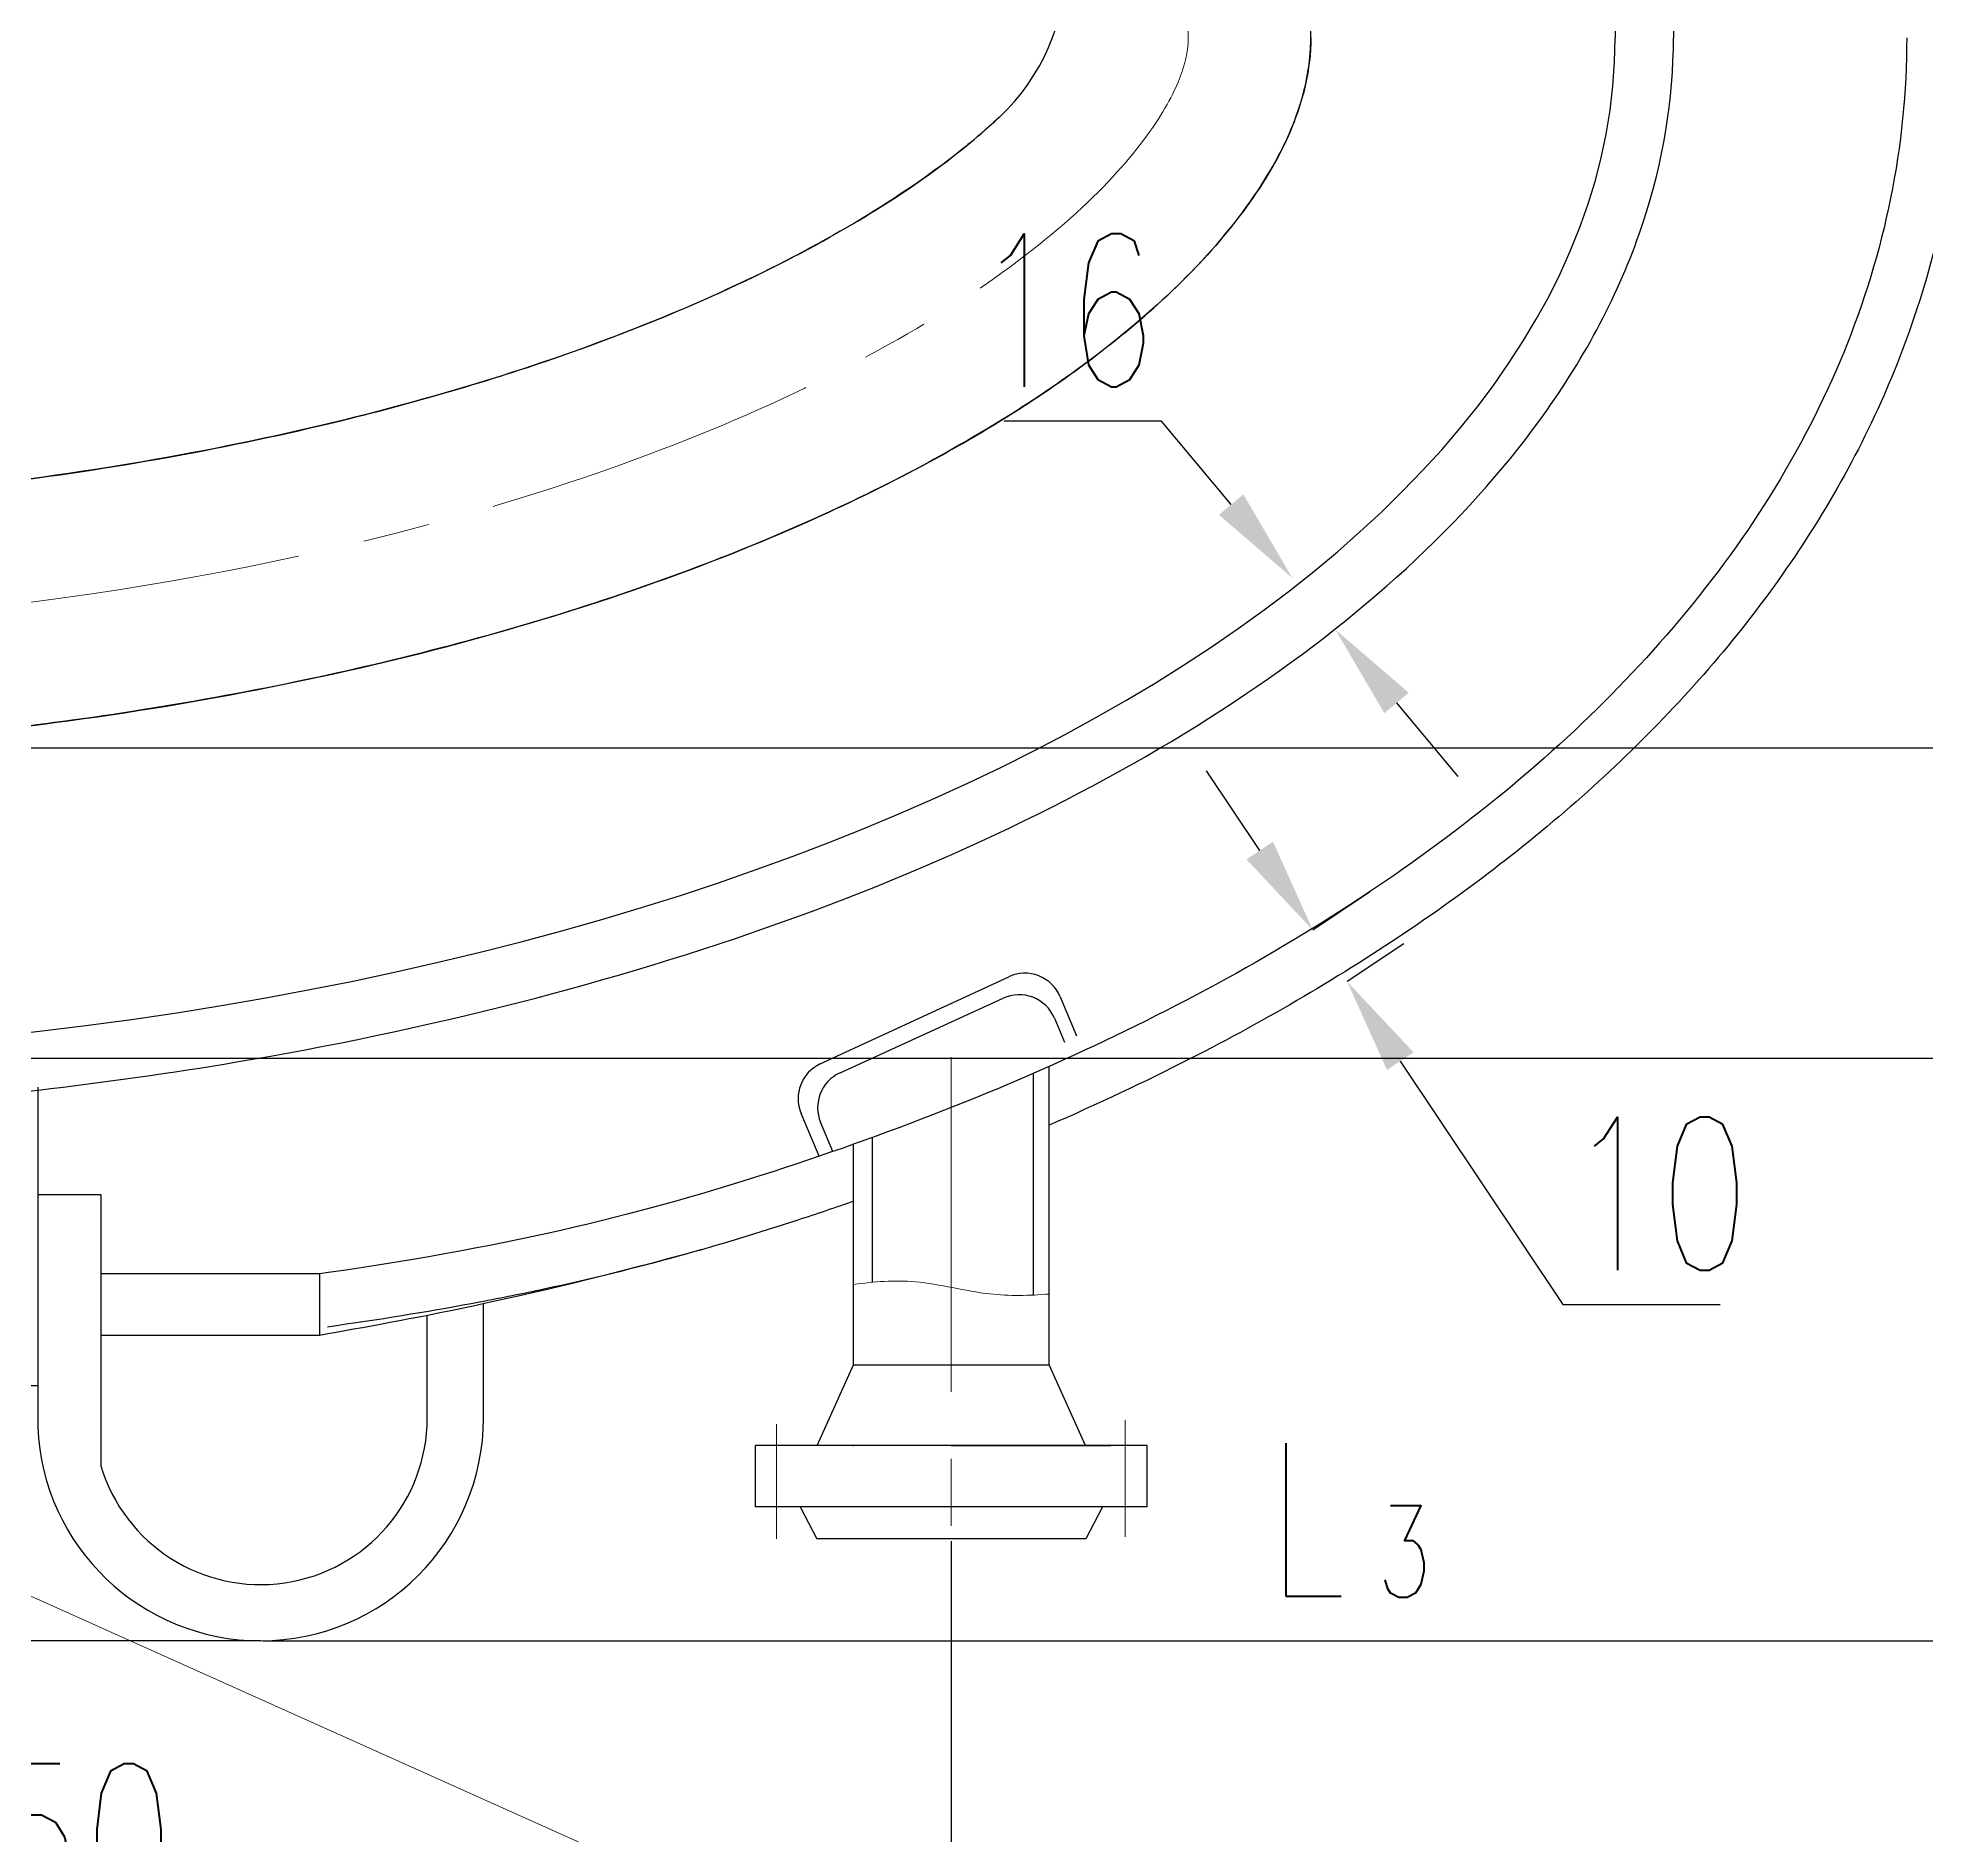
# Model space of a CAD drawing. Extents: x 0 to 594, y 0 to 841.
# Drawn here: x 178.99 to 228.33, y 453.02 to 500 of the extents above; entities that cross this region are included whole.
import ezdxf

# ---------------------------------------------------------------- set-up
doc = ezdxf.new("R2010")
doc.units = 0
doc.header["$LTSCALE"] = 7
doc.header["$MEASUREMENT"] = 0
for name, pattern in [('CENTER', [2, 1.25, -0.25, 0.25, -0.25]), ('CENTERX2', [101.6, 63.5, -12.7, 12.7, -12.7]), ('DASHED', [0.75, 0.5, -0.25])]:
    doc.linetypes.add(name, pattern=pattern)
doc.layers.get('DEFPOINTS').update_dxf_attribs({"color": 2, "linetype": 'DASHED', "lineweight": 13})
for name, color, linetype, lineweight in [('CEN', 1, 'CENTER', 13), ('DIM', 4, 'CONTINUOUS', 13), ('FULL', 7, 'CONTINUOUS', 30), ('MAIN', 7, 'CONTINUOUS', 30), ('斜线', 6, 'CONTINUOUS', 13)]:
    doc.layers.add(name, color=color, linetype=linetype, lineweight=lineweight)
doc.styles.add('RMO4', font='romans.shx', dxfattribs={"width": 0.7, "height": 4})
doc.styles.get("Standard").update_dxf_attribs({"font": 'SIMFANG.TTF', "width": 0.7, "height": 6})
doc.dimstyles.get("Standard").update_dxf_attribs({"dimtxt": 0.18, "dimasz": 0.18, "dimexe": 0.18, "dimexo": 0.0625, "dimgap": 0.09, "dimtad": 0, "dimtih": 1, "dimtoh": 1, "dimdec": 4, "dimzin": 0, "dimdsep": 46, "dimtxsty": 'Standard', "dimcen": 0.09, "dimadec": 0, "dimazin": 0, "dimtfac": 1, "dimtdec": 4, "dimtofl": 0, "dimtmove": 0, "dimatfit": 3, "dimfxl": 0, "dimtolj": 1, "dimtzin": 0, "dimarcsym": 0})

# ---------------------------------------------------------------- blocks, each defined once
blk = doc.blocks.new('*D33')
at = {"layer": 'DEFPOINTS', "color": 0}
for p in [(225.214, 626.174), (166.871, 473.329), (260.343, 473.329)]:
    blk.add_point(p, dxfattribs=at)
at = {"layer": 'DIM', "color": 0, "lineweight": -2}
for p, q in [((225.277, 626.174), (262.843, 626.174)), ((260.343, 623.674), (260.343, 475.829)), ((166.934, 473.329), (262.843, 473.329))]:
    blk.add_line(p, q, dxfattribs=at)
at = {"layer": 'DIM', "color": 0}
for points in [[(259.926, 623.674), (260.759, 623.674), (260.343, 626.174)], [(259.926, 475.829), (260.759, 475.829), (260.343, 473.329)]]:
    blk.add_solid(points, dxfattribs=at)
at = {"layer": 'DIM', "color": 0, "insert": (257.443, 579.583), "char_height": 4, "attachment_point": 5, "rotation": 90, "style": 'RMO4'}
blk.add_mtext('\\A1;1800', dxfattribs=at)
blk = doc.blocks.new('*D34')
at = {"layer": 'DEFPOINTS', "color": 0}
for p in [(211.77, 485.875), (211.371, 485.542), (212.493, 484.197)]:
    blk.add_point(p, dxfattribs=at)
at = {"layer": 'DIM', "color": 0, "lineweight": -2}
for p, q in [((208.352, 489.973), (204.237, 489.973)), ((210.169, 487.795), (208.352, 489.973)), ((214.493, 482.61), (216.094, 480.69))]:
    blk.add_line(p, q, dxfattribs=at)
at = {"layer": 'DIM', "color": 0}
for points in [[(210.489, 488.061), (209.849, 487.528), (211.77, 485.875)], [(214.813, 482.877), (214.173, 482.343), (212.892, 484.53)]]:
    blk.add_solid(points, dxfattribs=at)
at = {"layer": 'DIM', "color": 0, "insert": (205.844, 492.873), "char_height": 4, "attachment_point": 5, "style": 'RMO4'}
blk.add_mtext('\\A1;16', dxfattribs=at)
blk = doc.blocks.new('*D35')
at = {"layer": 'DEFPOINTS', "color": 0}
for p in [(213.839, 477.697), (214.736, 476.352), (213.202, 475.328)]:
    blk.add_point(p, dxfattribs=at)
at = {"layer": 'DIM', "color": 0, "lineweight": -2}
for p, q in [((210.917, 478.753), (209.529, 480.832)), ((213.787, 477.662), (212.305, 476.673)), ((214.684, 476.317), (213.202, 475.328)), ((214.589, 473.249), (218.835, 466.886)), ((218.835, 466.886), (222.95, 466.886))]:
    blk.add_line(p, q, dxfattribs=at)
at = {"layer": 'DIM', "color": 0}
for points in [[(211.264, 478.984), (210.57, 478.522), (212.305, 476.673)], [(214.936, 473.48), (214.243, 473.017), (213.202, 475.328)]]:
    blk.add_solid(points, dxfattribs=at)
at = {"layer": 'DIM', "color": 0, "insert": (221.342, 469.786), "char_height": 4, "attachment_point": 5, "style": 'RMO4'}
blk.add_mtext('\\A1;10', dxfattribs=at)
blk = doc.blocks.new('*D58')
at = {"layer": 'DEFPOINTS', "color": 0}
for p in [(166.871, 481.438), (166.929, 473.329), (254.169, 473.329)]:
    blk.add_point(p, dxfattribs=at)
at = {"layer": 'DIM', "color": 0, "lineweight": -2}
for p, q in [((254.169, 481.438), (254.169, 495.309)), ((166.934, 481.438), (256.669, 481.438)), ((254.169, 475.829), (254.169, 478.938)), ((166.991, 473.329), (256.669, 473.329))]:
    blk.add_line(p, q, dxfattribs=at)
at = {"layer": 'DIM', "color": 0}
for points in [[(253.752, 478.938), (254.585, 478.938), (254.169, 481.438)], [(253.752, 475.829), (254.585, 475.829), (254.169, 473.329)]]:
    blk.add_solid(points, dxfattribs=at)
at = {"layer": 'DIM', "color": 0, "insert": (251.269, 490.105), "char_height": 4, "attachment_point": 5, "rotation": 90, "style": 'RMO4'}
blk.add_mtext('\\A1;~120', dxfattribs=at)
blk = doc.blocks.new('*D115')
at = {"layer": 'DEFPOINTS', "color": 0}
for p in [(202.858, 460.765), (166.871, 452.757), (166.871, 449.982)]:
    blk.add_point(p, dxfattribs=at)
at = {"layer": 'DIM', "color": 0, "lineweight": -2}
for p, q in [((202.858, 460.703), (202.858, 447.482)), ((166.871, 452.695), (166.871, 447.482)), ((200.358, 449.982), (169.371, 449.982))]:
    blk.add_line(p, q, dxfattribs=at)
at = {"layer": 'DIM', "color": 0}
for points in [[(169.371, 450.399), (169.371, 449.566), (166.871, 449.982)], [(200.358, 450.399), (200.358, 449.566), (202.858, 449.982)]]:
    blk.add_solid(points, dxfattribs=at)
at = {"layer": 'DIM', "color": 0, "insert": (178.966, 452.882), "char_height": 4, "attachment_point": 5, "style": 'RMO4'}
blk.add_mtext('\\A1;350', dxfattribs=at)
blk = doc.blocks.new('*D134')
at = {"layer": 'DEFPOINTS', "color": 0}
for p in [(262.843, 769.201), (184.807, 458.098), (269.672, 458.098)]:
    blk.add_point(p, dxfattribs=at)
at = {"layer": 'DIM', "color": 0, "lineweight": -2}
for p, q in [((262.905, 769.201), (272.172, 769.201)), ((269.672, 766.701), (269.672, 460.598)), ((184.869, 458.098), (272.172, 458.098))]:
    blk.add_line(p, q, dxfattribs=at)
at = {"layer": 'DIM', "color": 0}
for points in [[(269.255, 766.701), (270.089, 766.701), (269.672, 769.201)], [(269.255, 460.598), (270.089, 460.598), (269.672, 458.098)]]:
    blk.add_solid(points, dxfattribs=at)
at = {"layer": 'DIM', "color": 0, "insert": (266.772, 632.115), "char_height": 4, "attachment_point": 5, "rotation": 90, "style": 'RMO4'}
blk.add_mtext('\\A1;~3785', dxfattribs=at)
blk = doc.blocks.new('*D135')
at = {"layer": 'DEFPOINTS', "color": 0}
for p in [(209.05, 534.538), (166.934, 481.438), (240.02, 481.438)]:
    blk.add_point(p, dxfattribs=at)
at = {"layer": 'DIM', "color": 0, "lineweight": -2}
for p, q in [((209.113, 534.538), (242.52, 534.538)), ((240.02, 532.038), (240.02, 483.938)), ((166.996, 481.438), (242.52, 481.438))]:
    blk.add_line(p, q, dxfattribs=at)
at = {"layer": 'DIM', "color": 0}
for points in [[(239.604, 532.038), (240.437, 532.038), (240.02, 534.538)], [(239.604, 483.938), (240.437, 483.938), (240.02, 481.438)]]:
    blk.add_solid(points, dxfattribs=at)
at = {"layer": 'DIM', "color": 0, "insert": (237.12, 509.287), "char_height": 4, "attachment_point": 5, "rotation": 90, "style": 'RMO4'}
blk.add_mtext('\\A1;800', dxfattribs=at)

msp = doc.modelspace()

# ---------------------------------------------------------------- linework, layer by layer
at = {"layer": 'CEN'}
for p, q in [((209.05024, 499.99587), (209.05024, 538.61308)), ((202.85769, 473.35323), (202.85769, 454.45541))]:
    msp.add_line(p, q, dxfattribs=at)
at = {"layer": 'CEN', "linetype": 'CENTERX2'}
for p, q in [((198.2907, 460.76031), (198.2907, 463.76213)), ((207.40168, 460.81261), (207.40168, 463.86674))]:
    msp.add_line(p, q, dxfattribs=at)
at = {"layer": 'CEN'}
msp.add_open_spline([(209.05024, 499.99587), (209.05024, 499.86471), (209.04101, 499.74858), (209.00146, 499.51914), (208.98022, 499.42202), (208.92327, 499.21503), (208.88706, 499.10276), (208.69881, 498.60881), (208.45679, 498.12636), (207.63494, 496.96457), (207.05375, 496.28678), (205.49313, 494.83028), (204.5178, 494.05522), (202.18009, 492.49733), (200.82365, 491.71698), (197.77005, 490.22084), (196.07513, 489.50422), (192.40814, 488.18539), (190.43408, 487.58168), (185.00195, 486.19546), (181.37042, 485.5304), (175.83035, 484.89022), (174.02803, 484.73565), (172.21123, 484.63338)], degree=3, knots=[0, 0, 0, 0, 0.08558781, 0.08558781, 0.13687578, 0.13687578, 0.18816375, 0.18816375, 0.33996574, 0.33996574, 0.49176773, 0.49176773, 0.64356972, 0.64356972, 0.79537171, 0.79537171, 0.9471737, 0.9471737, 1.09897569, 1.09897569, 1.34362973, 1.34362973, 1.45868493, 1.45868493, 1.45868493, 1.45868493], dxfattribs=at)
at = {"layer": 'DIM'}
msp.add_open_spline([(200.30344, 467.41019), (200.84219, 467.48702), (202.0338, 467.57679), (203.7195, 467.09028), (204.89302, 467.11845), (205.41193, 467.16162)], degree=3, knots=[1.15511831, 1.15511831, 1.15511831, 1.15511831, 2.77659897, 4.75008756, 6.30596234, 6.30596234, 6.30596234, 6.30596234], dxfattribs=at)
at = {"layer": 'FULL'}
for p, q in [((220.20452, 624.49805), (220.20452, 499.99587)), ((221.72832, 620.84086), (221.72832, 499.99587)), ((212.25024, 499.99587), (212.25024, 531.33846)), ((178.98514, 472.56405), (178.98514, 463.68633)), ((207.97767, 463.20633), (197.73771, 463.20633)), ((197.73771, 461.59719), (197.73771, 463.20633)), ((197.73771, 461.59719), (197.73771, 463.20633)), ((207.97767, 461.59719), (207.97767, 463.20633)), ((207.97767, 461.59719), (197.73771, 461.59719)), ((206.36853, 460.76543), (199.34684, 460.76543))]:
    msp.add_line(p, q, dxfattribs=at)
at = {"layer": 'FULL', "linetype": 'Continuous'}
for p, q in [((205.00423, 467.13472), (205.00423, 472.92899)), ((205.41193, 465.31278), (205.41193, 473.10865)), ((200.30344, 465.31278), (200.30344, 471.07491)), ((200.80174, 467.46943), (200.80174, 471.25389)), ((199.354, 463.20633), (200.30344, 465.31278)), ((200.30344, 465.31278), (205.41193, 465.31278)), ((206.36137, 463.20633), (205.41193, 465.31278)), ((200.30344, 463.18677), (200.30344, 463.20633)), ((202.85769, 463.20633), (207.02681, 463.20633)), ((205.41193, 463.18677), (205.41193, 463.20633)), ((198.90799, 461.59719), (199.34684, 460.76543)), ((206.80738, 461.59719), (206.36853, 460.76543))]:
    msp.add_line(p, q, dxfattribs=at)
at = {"layer": 'FULL'}
msp.add_arc((200.36452, 501.92468), 5.48571, 313.162748, 0, dxfattribs=at)
msp.add_ellipse((166.8714, 499.99587), major_axis=(-53.33312, 0), ratio=0.5, start_param=1.68290805, end_param=3.14159265, dxfattribs=at)
for points, knots in [([(212.25024, 499.99587), (212.25024, 499.58869), (212.20573, 499.18075), (212.00616, 498.3057), (211.84995, 497.83796), (211.37951, 496.82004), (211.06447, 496.27038), (210.23743, 495.10375), (209.72536, 494.48744), (208.48746, 493.2197), (207.76186, 492.5686), (205.58291, 490.86036), (203.95654, 489.80293), (200.20782, 487.79765), (198.08644, 486.84954), (193.44394, 485.13853), (190.92316, 484.37534), (185.59081, 483.08327), (182.77939, 482.55423), (177.43426, 481.82225), (174.9258, 481.58112), (172.39108, 481.43843)], [0, 0, 0, 0, 0.11354637, 0.11354637, 0.22709274, 0.22709274, 0.34063912, 0.34063912, 0.45418549, 0.45418549, 0.56773186, 0.56773186, 0.75166529, 0.75166529, 0.93559871, 0.93559871, 1.11953214, 1.11953214, 1.30346557, 1.30346557, 1.45868493, 1.45868493, 1.45868493, 1.45868493]), ([(172.3911, 481.43843), (174.66659, 481.56653), (176.92093, 481.77391), (182.92437, 482.54504), (186.58061, 483.25928), (193.35808, 485.07169), (196.47868, 486.17058), (201.37794, 488.36629), (203.30046, 489.4147), (206.57863, 491.56762), (207.93241, 492.6719), (209.77327, 494.52306), (210.39346, 495.28814), (211.33568, 496.70868), (211.6583, 497.36213), (212.08692, 498.54636), (212.19609, 499.07684), (212.24512, 499.72447), (212.25024, 499.86017), (212.25024, 499.99587)], [1.68290805, 1.68290805, 1.68290805, 1.68290805, 1.82225312, 1.82225312, 2.06192081, 2.06192081, 2.3015885, 2.3015885, 2.49088005, 2.49088005, 2.6801716, 2.6801716, 2.82136503, 2.82136503, 2.96255846, 2.96255846, 3.1037519, 3.1037519, 3.14159265, 3.14159265, 3.14159265, 3.14159265]), ([(174.03319, 472.044), (177.58799, 472.28165), (181.09725, 472.69571), (189.6193, 474.16292), (194.48662, 475.43359), (203.29092, 478.65469), (207.22731, 480.60397), (213.83536, 485.05064), (216.50974, 487.54852), (219.52948, 491.83114), (220.38062, 493.48177), (221.46157, 496.75736), (221.72832, 498.37618), (221.72832, 499.99587)], [1.70356947, 1.70356947, 1.70356947, 1.70356947, 1.9024125, 1.9024125, 2.2024888, 2.2024888, 2.50256509, 2.50256509, 2.80264139, 2.80264139, 2.97806577, 2.97806577, 3.14159265, 3.14159265, 3.14159265, 3.14159265]), ([(227.82354, 499.99587), (227.82354, 498.58758), (227.68035, 497.17971), (227.12243, 494.42219), (226.70828, 493.07298), (225.64437, 490.47072), (224.99514, 489.2175), (223.49909, 486.82027), (222.65243, 485.6759), (219.89619, 482.44594), (217.74964, 480.51204), (212.94555, 477.00866), (210.28549, 475.43833), (204.53706, 472.63991), (201.4479, 471.41237), (194.93154, 469.30416), (191.50429, 468.42393), (186.50324, 467.71231), (186.42637, 467.70127), (186.3506, 467.69028)], [0, 0, 0, 0, 0.10082087, 0.10082087, 0.20164175, 0.20164175, 0.30246262, 0.30246262, 0.40328349, 0.40328349, 0.60102121, 0.60102121, 0.79875892, 0.79875892, 0.99649663, 0.99649663, 1.19423434, 1.19423434, 1.19736318, 1.19736318, 1.19736318, 1.19736318]), ([(229.22934, 499.99587), (229.22934, 498.38287), (229.05323, 496.77237), (228.37097, 493.63159), (227.86633, 492.10334), (226.39403, 488.7537), (225.33657, 486.97645), (222.87222, 483.66193), (221.46644, 482.12302), (218.37119, 479.25953), (216.68171, 477.93534), (213.06095, 475.47844), (211.12816, 474.34628), (207.89879, 472.69704), (206.67212, 472.11991), (205.41193, 471.57326)], [0, 0, 0, 0, 0.10815851, 0.10815851, 0.21631702, 0.21631702, 0.355919438, 0.355919438, 0.495521857, 0.495521857, 0.635124276, 0.635124276, 0.774726695, 0.774726695, 0.856215358, 0.856215358, 0.856215358, 0.856215358]), ([(172.99777, 487.88791), (174.71939, 488.00336), (176.42383, 488.16732), (181.25961, 488.77575), (184.30905, 489.3423), (189.20556, 490.55793), (191.15521, 491.14454), (194.3416, 492.27635), (195.63688, 492.79917), (198.01057, 493.87954), (199.09472, 494.43947), (201.04352, 495.56872), (201.89796, 496.13565), (203.22487, 497.13045), (203.73728, 497.56502), (204.15537, 497.95952)], [1.704062765, 1.704062765, 1.704062765, 1.704062765, 1.817324702, 1.817324702, 2.031839942, 2.031839942, 2.18850088, 2.18850088, 2.309179674, 2.309179674, 2.429858467, 2.429858467, 2.553139645, 2.553139645, 2.654943633, 2.654943633, 2.654943633, 2.654943633]), ([(204.11715, 497.92333), (203.76093, 497.58925), (203.34094, 497.22974), (202.15355, 496.31385), (201.30253, 495.73427), (199.34793, 494.57432), (198.24379, 493.99388), (195.79704, 492.86562), (194.4595, 492.31974), (191.58845, 491.29574), (190.05296, 490.81641), (185.36053, 489.55153), (181.99268, 488.88489), (176.68173, 488.19247), (174.84966, 488.01211), (172.99779, 487.88792)], [0.489614045, 0.489614045, 0.489614045, 0.489614045, 0.575021754, 0.575021754, 0.700382251, 0.700382251, 0.825742748, 0.825742748, 0.951103245, 0.951103245, 1.076463742, 1.076463742, 1.315695091, 1.315695091, 1.437528681, 1.437528681, 1.437528681, 1.437528681]), ([(200.30344, 469.58489), (199.82087, 469.41698), (199.33451, 469.25299), (196.80206, 468.42572), (194.68746, 467.82092), (191.66766, 467.17149), (191.11005, 467.05867), (189.37618, 466.73046), (188.13891, 466.52533), (186.71084, 466.32188), (186.63189, 466.31057), (186.55245, 466.29904)], [0.962779569, 0.962779569, 0.962779569, 0.962779569, 0.99207616, 0.99207616, 1.114190817, 1.114190817, 1.14080171, 1.14080171, 1.194023496, 1.194023496, 1.197363179, 1.197363179, 1.197363179, 1.197363179])]:
    msp.add_open_spline(points, degree=3, knots=knots, dxfattribs=at)
msp.add_open_spline([(196.34069, 468.3229), (191.41466, 466.96599), (188.64575, 466.49083), (186.3506, 466.08127)], degree=3, dxfattribs=at)
at = {"layer": 'MAIN'}
for p, q in [((199.43363, 473.17585), (204.35859, 475.45395)), ((199.9489, 472.94147), (204.21256, 474.89391)), ((205.7012, 474.93166), (206.12907, 473.90694)), ((205.5498, 474.37452), (205.81534, 473.74722)), ((199.40299, 470.76141), (198.93185, 471.88011)), ((199.75766, 470.88341), (199.44091, 471.65068)), ((178.98514, 469.76314), (180.63303, 469.76314)), ((180.63303, 469.76314), (180.63303, 462.67356)), ((186.3506, 467.69028), (180.63303, 467.69028)), ((186.3506, 467.69028), (186.3506, 466.08127)), ((190.63325, 463.92466), (190.63325, 466.90569)), ((189.16396, 463.92466), (189.16396, 466.60137)), ((186.3506, 466.08127), (180.63303, 466.08127)), ((178.98514, 464.75873), (177.15701, 464.75873)), ((184.80676, 458.09817), (150.90441, 458.09817))]:
    msp.add_line(p, q, dxfattribs=at)
for centre, radius, start, end in [((204.77842, 474.54634), 1, 22.663, 114.823445), ((204.62891, 473.9847), 1, 22.943171, 114.604202), ((199.85345, 472.26824), 1, 114.823445, 202.838441), ((200.36525, 472.03227), 1, 114.604202, 202.432162), ((184.80676, 463.92466), 4.35721, 196.686454, 0), ((184.80676, 463.92466), 5.82649, 270, 0), ((184.80676, 463.92466), 5.82649, 182.34431, 270)]:
    msp.add_arc(centre, radius, start, end, dxfattribs=at)
at = {"layer": '斜线'}
msp.add_line((272.42731, 417.28387), (168.79473, 463.74977), dxfattribs=at)

# ---------------------------------------------------------------- texts
at = {"layer": 'DIM', "style": 'RMO4', "width": 0.7}
for s, height, p in [('L', 4, (211.12098, 459.26757)), ('3', 2.4, (213.97806, 459.23029))]:
    msp.add_text(s, height=height, dxfattribs=at).set_placement(p)

# ---------------------------------------------------------------- dimensions: what is measured, and where the dimension line sits
at = {"layer": 'DIM'}
for base, p1, p2, angle, text, override, picture, middle, dimtype in [((269.67203, 458.09817), (262.84251, 769.20144), (184.80676, 458.09817), 90, '~3785', {"dimasz": 2.5, "dimexe": 2.5, "dimgap": 0.9, "dimtad": 1, "dimtih": 0, "dimtoh": 0, "dimdec": 0, "dimtxsty": 'RMO4', "dimtfac": 2}, '*D134', (269.67203, 632.11471), 160), ((260.34251, 473.32931), (225.21403, 626.17417), (166.8714, 473.32931), 90, '1800', {"dimasz": 2.5, "dimexe": 2.5, "dimgap": 0.9, "dimtad": 1, "dimtih": 0, "dimtoh": 0, "dimdec": 0, "dimtxsty": 'RMO4', "dimtfac": 2}, '*D33', (260.34251, 579.58308), 160), ((240.02024, 481.43843), (209.05024, 534.53846), (166.93391, 481.43843), 90, '800', {"dimasz": 2.5, "dimexe": 2.5, "dimgap": 0.9, "dimtad": 1, "dimtih": 0, "dimtoh": 0, "dimdec": 0, "dimtxsty": 'RMO4', "dimtfac": 2, "dimtdec": 0, "dimtofl": 1, "dimtmove": 0, "dimatfit": 1}, '*D135', (240.02024, 509.28736), 160), ((254.16878, 473.32931), (166.87141, 481.43843), (166.92854, 473.32931), 90, '~120', {"dimasz": 2.5, "dimexe": 2.5, "dimgap": 0.9, "dimtad": 1, "dimtih": 0, "dimtoh": 0, "dimdec": 0, "dimtxsty": 'RMO4', "dimtfac": 2}, '*D58', (254.16878, 490.1051), 160), ((211.77004, 485.87462), (212.49285, 484.1971), (211.37118, 485.54196), 129.829353, '16', {"dimasz": 2.5, "dimexe": 2.5, "dimgap": 0.9, "dimtad": 1, "dimdec": 0, "dimtxsty": 'RMO4', "dimse1": 1, "dimse2": 1}, '*D34', (205.84436, 489.97309), 161), ((213.2019, 475.32832), (213.83886, 477.69691), (214.73619, 476.35205), 303.712357, '10', {"dimasz": 2.5, "dimexe": 0, "dimgap": 0.9, "dimtad": 1, "dimdec": 0, "dimtxsty": 'RMO4', "dimtfac": 2}, '*D35', (221.34226, 466.88601), 161)]:
    dim = msp.add_linear_dim(base=base, p1=p1, p2=p2, angle=angle, text=text, dimstyle='Standard', override=override, dxfattribs=at)
    dim.commit()
    dim.dimension.update_dxf_attribs({"geometry": picture, "text_midpoint": middle, "dimtype": dimtype})
dim = msp.add_linear_dim(base=(166.8714, 449.98242), p1=(202.85769, 460.76543), p2=(166.8714, 452.75705), text='350', dimstyle='Standard', override={"dimasz": 2.5, "dimexe": 2.5, "dimgap": 0.9, "dimtad": 1, "dimtih": 0, "dimtoh": 0, "dimdec": 0, "dimtxsty": 'RMO4', "dimtfac": 2}, dxfattribs=at)
dim.commit()
dim.dimension.update_dxf_attribs({"geometry": '*D115', "text_midpoint": (178.96581, 449.98242), "dimtype": 160})

doc.saveas('drawing.dxf')
